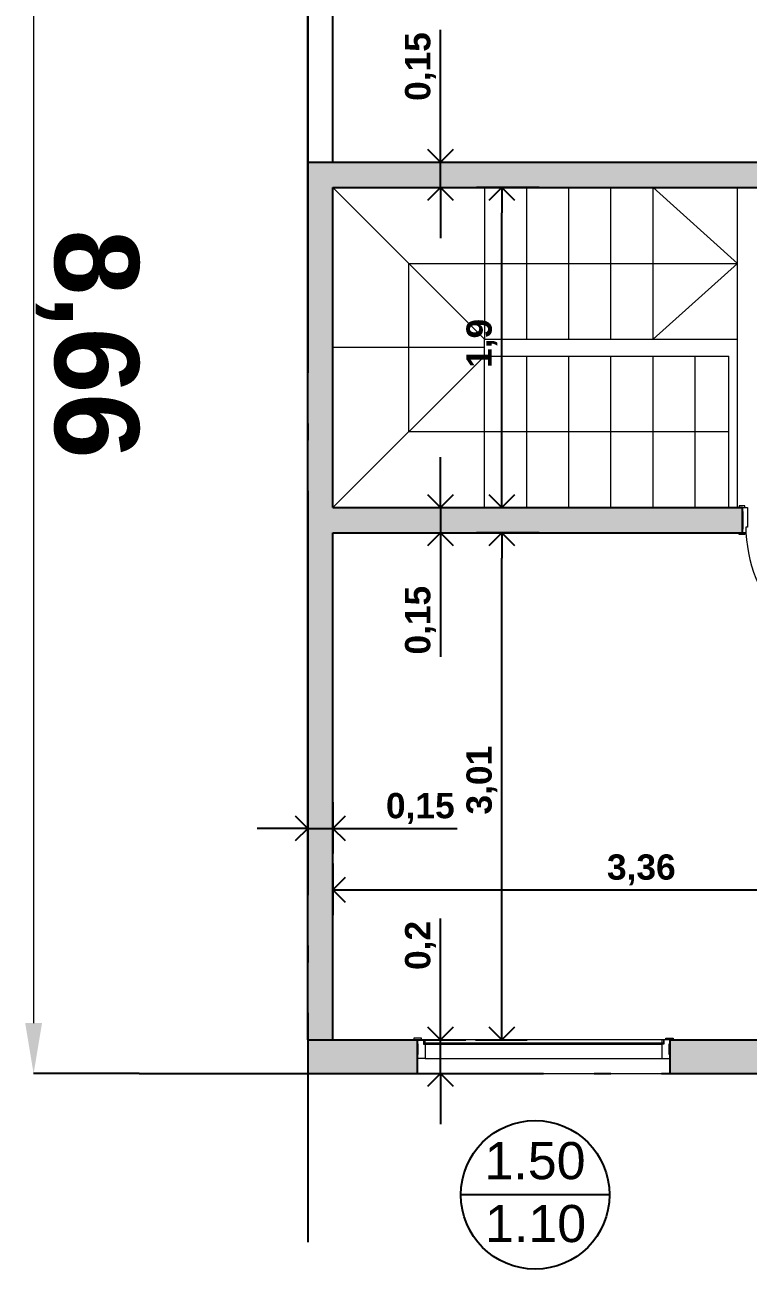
# Model space of a CAD drawing. Header units: millimetres. Extents: x 1515.3 to 1542.6, y 1481.1 to 1546.5.
# Drawn here: x 1527.37 to 1531.66, y 1534.43 to 1541.82 of the extents above; entities that cross this region are included whole.
import ezdxf
from ezdxf.enums import TextEntityAlignment as Align

# ---------------------------------------------------------------- set-up
doc = ezdxf.new("R2010")
doc.units = ezdxf.units.MM
doc.linetypes.add('ACAD_ISO04W100', pattern=[30, 24, -3, 0, -3])
for name, color, linetype in [('0-Límites', 2, 'Continuous'), ('6-Ejes Mampostería', 7, 'Continuous'), ('6-Muro 15', 160, 'Continuous'), ('6-Muro 30', 10, 'Continuous'), ('6-Revoques', 7, 'Continuous'), ('7-Nomen. Carpintería', 7, 'Continuous')]:
    doc.layers.add(name, color=color, linetype=linetype)
for name, color, linetype, lineweight in [('7-Puertas', 7, 'Continuous', 0), ('7-Ventanas', 7, 'Continuous', 0), ('cotas', 104, 'Continuous', 18), ('madera', 35, 'Continuous', 18)]:
    doc.layers.add(name, color=color, linetype=linetype, lineweight=lineweight)
doc.styles.add('ARIAL', font='ARIAL.TTF')
doc.styles.add('SANSSERIFBOLD', font='sasb____.pfb')
doc.styles.get("Standard").update_dxf_attribs({"font": 'ARIAL.TTF'})
doc.dimstyles.new('cota de flecha 1en100', dxfattribs={"dimtxt": 0.18, "dimasz": 0.15, "dimexe": 0.15, "dimexo": 0, "dimgap": 0.025, "dimtad": 1, "dimtxsty": 'SANSSERIFBOLD', "dimblk": 'OPEN90', "dimcen": 0.3, "dimadec": 0, "dimazin": 0, "dimtfac": 1, "dimtmove": 0, "dimatfit": 3, "dimldrblk": 'OPEN90', "dimfxl": 0, "dimarcsym": 0})
doc.dimstyles.new('ISO-25', dxfattribs={"dimtxt": 2.5, "dimasz": 2.5, "dimexe": 1.25, "dimexo": 0.625, "dimtad": 1, "dimtxsty": 'Standard', "dimcen": 2.5, "dimadec": 0, "dimazin": 0, "dimtfac": 1, "dimtmove": 0, "dimatfit": 3, "dimfxl": 0, "dimarcsym": 0})

# ---------------------------------------------------------------- blocks, each defined once
blk = doc.blocks.new('*D30')
at = {"layer": 'cotas', "color": 0, "linetype": 'Continuous', "lineweight": -2}
for p, q in [((1528.0449, 1544.2524), (1527.4161, 1544.2522)), ((1528.0449, 1535.5924), (1527.4179, 1535.5922))]:
    blk.add_line(p, q, dxfattribs=at)
at = {"layer": 'cotas', "color": 0, "linetype": 'Continuous', "lineweight": 9}
blk.add_line((1527.4161, 1543.9522), (1527.4179, 1535.8922), dxfattribs=at)
at = {"layer": 'cotas', "color": 0, "linetype": 'Continuous'}
for points in [[(1527.4661, 1543.9522), (1527.3661, 1543.9522), (1527.4161, 1544.2522)], [(1527.4679, 1535.8922), (1527.3679, 1535.8922), (1527.4179, 1535.5922)]]:
    blk.add_solid(points, dxfattribs=at)
at = {"layer": 'cotas', "linetype": 'Continuous', "insert": (1527.737, 1539.9225), "char_height": 0.5, "attachment_point": 5, "rotation": 270.01242, "style": 'SANSSERIFBOLD'}
blk.add_mtext('8,66', dxfattribs=at)
blk = doc.blocks.new('_Open90')
at = {"color": 0, "linetype": 'ByBlock', "lineweight": -2}
for p, q in [((-0.5, 0.5), (0, 0)), ((0, 0), (-1, 0)), ((0, 0), (-0.5, -0.5))]:
    blk.add_line(p, q, dxfattribs=at)
blk = doc.blocks.new('*D32')
at = {"layer": '6-Ejes Mampostería', "color": 0, "lineweight": -2}
for p, q in [((1532.5549, 1536.8581), (1532.5549, 1536.534)), ((1529.1949, 1536.8392), (1529.1949, 1536.534)), ((1529.3449, 1536.684), (1532.4049, 1536.684))]:
    blk.add_line(p, q, dxfattribs=at)
at = {"layer": '6-Ejes Mampostería', "color": 0, "lineweight": -2, "xscale": 0.15, "yscale": 0.15, "zscale": 0.15, "rotation": 180}
blk.add_blockref('_Open90', (1529.1949, 1536.684), dxfattribs=at)
at = {"layer": '6-Ejes Mampostería', "color": 0, "lineweight": -2, "xscale": 0.15, "yscale": 0.15, "zscale": 0.15}
blk.add_blockref('_Open90', (1532.5549, 1536.684), dxfattribs=at)
at = {"layer": '6-Ejes Mampostería', "color": 0, "insert": (1531.0249, 1536.802), "char_height": 0.15, "attachment_point": 5, "style": 'SANSSERIFBOLD'}
blk.add_mtext('3,36', dxfattribs=at)
blk = doc.blocks.new('*D41')
at = {"layer": '6-Ejes Mampostería', "color": 0, "lineweight": -2}
for p, q in [((1529.0449, 1537.2225), (1529.0449, 1536.8984)), ((1529.1949, 1537.2036), (1529.1949, 1536.8984)), ((1528.8949, 1537.0484), (1528.7449, 1537.0484)), ((1529.0449, 1537.0484), (1529.1949, 1537.0484)), ((1529.3449, 1537.0484), (1529.9315, 1537.0484))]:
    blk.add_line(p, q, dxfattribs=at)
at = {"layer": '6-Ejes Mampostería', "color": 0, "lineweight": -2, "xscale": 0.15, "yscale": 0.15, "zscale": 0.15}
blk.add_blockref('_Open90', (1529.0449, 1537.0484), dxfattribs=at)
at = {"layer": '6-Ejes Mampostería', "color": 0, "lineweight": -2, "xscale": 0.15, "yscale": 0.15, "zscale": 0.15, "rotation": 180}
blk.add_blockref('_Open90', (1529.1949, 1537.0484), dxfattribs=at)
at = {"layer": '6-Ejes Mampostería', "color": 0, "insert": (1529.7132, 1537.1664), "char_height": 0.15, "attachment_point": 5, "style": 'SANSSERIFBOLD'}
blk.add_mtext('0,15', dxfattribs=at)
blk = doc.blocks.new('*D51')
at = {"layer": '6-Ejes Mampostería', "color": 0, "lineweight": -2}
for p, q in [((1530.4182, 1538.8024), (1530.0468, 1538.8024)), ((1530.1968, 1535.9424), (1530.1968, 1538.6524)), ((1530.0416, 1535.7924), (1530.3468, 1535.7924))]:
    blk.add_line(p, q, dxfattribs=at)
at = {"layer": '6-Ejes Mampostería', "color": 0, "lineweight": -2, "xscale": 0.15, "yscale": 0.15, "zscale": 0.15}
for p, rotation in [((1530.1968, 1538.8024), 90), ((1530.1968, 1535.7924), 270)]:
    blk.add_blockref('_Open90', p, dxfattribs=dict(at, rotation=rotation))
at = {"layer": '6-Ejes Mampostería', "color": 0, "insert": (1530.0788, 1537.3344), "char_height": 0.15, "attachment_point": 5, "rotation": 90, "style": 'SANSSERIFBOLD'}
blk.add_mtext('3,01', dxfattribs=at)
blk = doc.blocks.new('*D52')
at = {"layer": '6-Ejes Mampostería', "color": 0, "lineweight": -2}
for p, q in [((1530.4182, 1540.8524), (1530.0468, 1540.8524)), ((1530.1968, 1539.1024), (1530.1968, 1540.7024)), ((1529.8943, 1538.9524), (1530.3468, 1538.9524))]:
    blk.add_line(p, q, dxfattribs=at)
at = {"layer": '6-Ejes Mampostería', "color": 0, "lineweight": -2, "xscale": 0.15, "yscale": 0.15, "zscale": 0.15}
for p, rotation in [((1530.1968, 1540.8524), 90), ((1530.1968, 1538.9524), 270)]:
    blk.add_blockref('_Open90', p, dxfattribs=dict(at, rotation=rotation))
at = {"layer": '6-Ejes Mampostería', "color": 0, "insert": (1530.0788, 1539.9274), "char_height": 0.15, "attachment_point": 5, "rotation": 90, "style": 'SANSSERIFBOLD'}
blk.add_mtext('1,9', dxfattribs=at)
blk = doc.blocks.new('*D53')
at = {"layer": '6-Ejes Mampostería', "color": 0, "lineweight": -2}
for p, q in [((1529.8324, 1535.9424), (1529.8324, 1536.5141)), ((1529.6772, 1535.7924), (1529.9824, 1535.7924)), ((1529.8324, 1535.5924), (1529.8324, 1535.7924)), ((1529.6583, 1535.5924), (1529.9824, 1535.5924)), ((1529.8324, 1535.4424), (1529.8324, 1535.2924))]:
    blk.add_line(p, q, dxfattribs=at)
at = {"layer": '6-Ejes Mampostería', "color": 0, "lineweight": -2, "xscale": 0.15, "yscale": 0.15, "zscale": 0.15}
for p, rotation in [((1529.8324, 1535.7924), 270), ((1529.8324, 1535.5924), 90)]:
    blk.add_blockref('_Open90', p, dxfattribs=dict(at, rotation=rotation))
at = {"layer": '6-Ejes Mampostería', "color": 0, "insert": (1529.7144, 1536.3534), "char_height": 0.15, "attachment_point": 5, "rotation": 90, "style": 'SANSSERIFBOLD'}
blk.add_mtext('0,2', dxfattribs=at)
blk = doc.blocks.new('*D54')
at = {"layer": '6-Ejes Mampostería', "color": 0, "lineweight": -2}
for p, q in [((1529.8324, 1539.1024), (1529.8324, 1539.2524)), ((1529.6772, 1538.9524), (1529.9824, 1538.9524)), ((1529.8324, 1538.9524), (1529.8324, 1538.8024)), ((1529.6583, 1538.8024), (1529.9824, 1538.8024)), ((1529.8324, 1538.6524), (1529.8324, 1538.0657))]:
    blk.add_line(p, q, dxfattribs=at)
at = {"layer": '6-Ejes Mampostería', "color": 0, "lineweight": -2, "xscale": 0.15, "yscale": 0.15, "zscale": 0.15}
for p, rotation in [((1529.8324, 1538.9524), 270), ((1529.8324, 1538.8024), 90)]:
    blk.add_blockref('_Open90', p, dxfattribs=dict(at, rotation=rotation))
at = {"layer": '6-Ejes Mampostería', "color": 0, "insert": (1529.7144, 1538.2841), "char_height": 0.15, "attachment_point": 5, "rotation": 90, "style": 'SANSSERIFBOLD'}
blk.add_mtext('0,15', dxfattribs=at)
blk = doc.blocks.new('*D55')
at = {"layer": '6-Ejes Mampostería', "color": 0, "lineweight": -2}
for p, q in [((1529.8324, 1541.1524), (1529.8324, 1541.789)), ((1529.6772, 1541.0024), (1529.9824, 1541.0024)), ((1529.8324, 1540.8524), (1529.8324, 1541.0024)), ((1529.6583, 1540.8524), (1529.9824, 1540.8524)), ((1529.8324, 1540.7024), (1529.8324, 1540.5524))]:
    blk.add_line(p, q, dxfattribs=at)
at = {"layer": '6-Ejes Mampostería', "color": 0, "lineweight": -2, "xscale": 0.15, "yscale": 0.15, "zscale": 0.15}
for p, rotation in [((1529.8324, 1541.0024), 270), ((1529.8324, 1540.8524), 90)]:
    blk.add_blockref('_Open90', p, dxfattribs=dict(at, rotation=rotation))
at = {"layer": '6-Ejes Mampostería', "color": 0, "insert": (1529.7144, 1541.5707), "char_height": 0.15, "attachment_point": 5, "rotation": 90, "style": 'SANSSERIFBOLD'}
blk.add_mtext('0,15', dxfattribs=at)

msp = doc.modelspace()

# ---------------------------------------------------------------- hatches: boundary and pattern name
at = {"layer": '6-Muro 15'}
h = msp.add_hatch(dxfattribs=at)
h.set_pattern_fill('DOTS', color=256, scale=0.005, style=0)
h.set_pattern_definition([(0, (-889.1282435, 156.3702736), (0.00396875, 0.0079375), [0, -0.0079375])])
h.paths.add_polyline_path([(1529.0449, 1541.0024), (1529.0449, 1535.7924), (1529.1949, 1535.7924), (1529.1949, 1538.8024), (1531.6249, 1538.8024), (1531.6249, 1538.9524), (1529.1949, 1538.9524), (1529.1949, 1540.8524), (1532.2149, 1540.8524), (1532.2149, 1541.0024)])
h.paths.add_polyline_path([(1533.1449, 1541.0024), (1533.0949, 1541.0024), (1533.0949, 1540.8524), (1533.1449, 1540.8524)])
h.paths.add_polyline_path([(1532.5049, 1538.8024), (1532.5549, 1538.8024), (1532.5549, 1538.9524), (1532.5049, 1538.9524)])
at = {"layer": '6-Muro 30'}
h = msp.add_hatch(dxfattribs=at)
h.set_pattern_fill('DOTS', color=256, scale=0.0125, style=0)
h.set_pattern_definition([(0, (-2040.129378, -198.48109), (0.009921875, 0.01984375), [0, -0.01984375])])
h.paths.add_polyline_path([(1529.6949, 1535.7924), (1529.0449, 1535.7924), (1529.0449, 1535.5924), (1529.6949, 1535.5924)])
h.paths.add_polyline_path([(1533.0049, 1535.7924), (1531.1949, 1535.7924), (1531.1949, 1535.5924), (1533.0049, 1535.5924)])
h.paths.add_polyline_path([(1538.2549, 1535.7924), (1533.8049, 1535.7924), (1533.8049, 1535.5924), (1538.2549, 1535.5924)])
h.paths.add_polyline_path([(1541.0547, 1540.1024), (1539.7549, 1540.1024), (1539.7549, 1539.9024), (1540.8949, 1539.9024), (1540.8949, 1535.7924), (1539.7549, 1535.7924), (1539.7549, 1535.5924), (1541.0449, 1535.5924)])
h.paths.add_polyline_path([(1541.1949, 1540.1024), (1541.0547, 1540.1024), (1541.0449, 1535.5924), (1541.1949, 1535.5924)])
h.paths.add_polyline_path([(1538.2549, 1540.1024), (1536.1049, 1540.1024), (1536.1049, 1539.9024), (1538.2549, 1539.9024)])
h.paths.add_polyline_path([(1535.3049, 1540.1024), (1533.3449, 1540.1024), (1533.3449, 1540.2024), (1533.1449, 1540.2024), (1533.1449, 1539.9024), (1535.3049, 1539.9024)])
h.paths.add_polyline_path([(1533.3449, 1541.0024), (1533.1449, 1541.0024), (1533.1449, 1540.7024), (1533.3449, 1540.7024)])

# ---------------------------------------------------------------- linework, layer by layer
at = {"layer": '0-Límites', "linetype": 'ACAD_ISO04W100', "ltscale": 0.1}
for p, q in [((1529.0449, 1545.2524), (1529.0449, 1534.5924)), ((1528.0449, 1535.5924), (1542.0449, 1535.5924))]:
    msp.add_line(p, q, dxfattribs=at)
at = {"layer": '6-Revoques'}
for p, q in [((1529.0449, 1535.7924), (1529.0449, 1544.1024)), ((1529.1949, 1541.0024), (1529.1949, 1544.1024)), ((1529.1949, 1538.9524), (1529.1949, 1540.8524)), ((1531.6249, 1538.8024), (1531.6249, 1538.9524)), ((1529.1949, 1535.7924), (1529.1949, 1538.8024)), ((1529.0449, 1535.7924), (1529.0449, 1535.5924)), ((1529.6949, 1535.7924), (1529.6949, 1535.5924)), ((1531.1949, 1535.7924), (1531.1949, 1535.5924)), ((1529.0449, 1535.5924), (1529.6949, 1535.5924)), ((1531.1949, 1535.5924), (1533.0049, 1535.5924))]:
    msp.add_line(p, q, dxfattribs=at)
at = {"layer": '6-Revoques', "linetype": 'Continuous', "ltscale": 0.1}
for p, q in [((1529.0449, 1541.0024), (1532.2149, 1541.0024)), ((1529.1949, 1540.8524), (1532.2149, 1540.8524)), ((1529.1949, 1538.9524), (1531.6249, 1538.9524)), ((1529.1949, 1538.8024), (1531.6249, 1538.8024)), ((1529.0449, 1535.7924), (1529.6949, 1535.7924)), ((1531.1949, 1535.7924), (1533.0049, 1535.7924))]:
    msp.add_line(p, q, dxfattribs=at)
at = {"layer": '7-Nomen. Carpintería', "color": 1}
msp.add_line((1530.836, 1534.873), (1529.9537, 1534.873), dxfattribs=at)
at = {"layer": '7-Nomen. Carpintería', "color": 2}
msp.add_circle((1530.3949, 1534.873), 0.4411, dxfattribs=at)
at = {"layer": '7-Puertas', "color": 2}
for points in [[(1531.6049, 1538.9535), (1531.6398, 1538.9535), (1531.6398, 1538.9631), (1531.6049, 1538.9631), (1531.6049, 1538.9535)], [(1531.6461, 1538.8024), (1531.6461, 1538.8024), (1531.6461, 1538.8024), (1531.6249, 1538.8024), (1531.6249, 1538.8249), (1531.6297, 1538.8249), (1531.6297, 1538.9299), (1531.6249, 1538.9299), (1531.6249, 1538.9524), (1531.6249, 1538.9524), (1531.6561, 1538.9524), (1531.6561, 1538.9524), (1531.6561, 1538.9524), (1531.6561, 1538.9524), (1531.6561, 1538.8367), (1531.6561, 1538.8367), (1531.6561, 1538.8367), (1531.6461, 1538.8367), (1531.6461, 1538.8024)], [(1531.6049, 1538.8016), (1531.6398, 1538.8016), (1531.6398, 1538.792), (1531.6049, 1538.792), (1531.6049, 1538.8016)]]:
    msp.add_lwpolyline(points, dxfattribs=at)
at = {"layer": '7-Puertas', "color": 251}
msp.add_arc((1532.4923, 1538.8489), 0.8475, 183.15011, 266.91928, dxfattribs=at)
at = {"layer": '7-Ventanas', "color": 1}
for p, q in [((1529.734, 1535.7689), (1529.734, 1535.7739)), ((1531.1457, 1535.7739), (1529.744, 1535.7739)), ((1531.1457, 1535.7689), (1529.744, 1535.7689)), ((1531.1557, 1535.7689), (1531.1557, 1535.7739))]:
    msp.add_line(p, q, dxfattribs=at)
at = {"layer": '7-Ventanas'}
for p, q in [((1531.1477, 1535.7924), (1529.742, 1535.7924)), ((1529.742, 1535.6827), (1531.1477, 1535.6827))]:
    msp.add_line(p, q, dxfattribs=at)
at = {"layer": '7-Ventanas', "color": 251}
msp.add_line((1529.742, 1535.7758), (1531.1477, 1535.7758), dxfattribs=at)
at = {"layer": '7-Ventanas', "color": 252}
msp.add_line((1529.742, 1535.7675), (1531.1477, 1535.7675), dxfattribs=at)
at = {"layer": '7-Ventanas', "color": 7}
msp.add_line((1529.6949, 1535.5924), (1531.1949, 1535.5924), dxfattribs=at)
at = {"layer": '7-Ventanas', "color": 2}
for points in [[(1529.6749, 1535.7928), (1529.7198, 1535.7928), (1529.7198, 1535.8024), (1529.6749, 1535.8024), (1529.6749, 1535.7928)], [(1529.742, 1535.6827), (1529.742, 1535.6827), (1529.742, 1535.6827), (1529.6949, 1535.6827), (1529.6949, 1535.7052), (1529.6997, 1535.7052), (1529.6997, 1535.7699), (1529.6949, 1535.7699), (1529.6949, 1535.7924), (1529.6949, 1535.7924), (1529.732, 1535.7924), (1529.732, 1535.7924), (1529.732, 1535.7924), (1529.732, 1535.7924), (1529.732, 1535.7675), (1529.742, 1535.7675), (1529.742, 1535.7675), (1529.742, 1535.7675), (1529.742, 1535.6827)], [(1531.1477, 1535.6827), (1531.1477, 1535.6827), (1531.1477, 1535.6827), (1531.1949, 1535.6827), (1531.1949, 1535.7052), (1531.19, 1535.7052), (1531.19, 1535.7699), (1531.1949, 1535.7699), (1531.1949, 1535.7924), (1531.1949, 1535.7924), (1531.1577, 1535.7924), (1531.1577, 1535.7924), (1531.1577, 1535.7924), (1531.1577, 1535.7924), (1531.1577, 1535.7675), (1531.1477, 1535.7675), (1531.1477, 1535.7675), (1531.1477, 1535.7675), (1531.1477, 1535.6827)], [(1531.2149, 1535.7928), (1531.1699, 1535.7928), (1531.1699, 1535.8024), (1531.2149, 1535.8024), (1531.2149, 1535.7928)]]:
    msp.add_lwpolyline(points, dxfattribs=at)
for points in [[(1529.742, 1535.7924), (1529.732, 1535.7924), (1529.732, 1535.7758), (1529.742, 1535.7758)], [(1531.1577, 1535.7924), (1531.1477, 1535.7924), (1531.1477, 1535.7758), (1531.1577, 1535.7758)]]:
    msp.add_lwpolyline(points, close=True, dxfattribs=at)
at = {"layer": '7-Ventanas', "color": 1}
for points in [[(1529.744, 1535.7689), (1529.734, 1535.7689), (1529.734, 1535.7739), (1529.744, 1535.7739)], [(1531.1457, 1535.7689), (1531.1557, 1535.7689), (1531.1557, 1535.7739), (1531.1457, 1535.7739)]]:
    msp.add_lwpolyline(points, dxfattribs=at)
at = {"layer": 'madera'}
for p, q in [((1529.1949, 1540.8524), (1530.0949, 1539.9524)), ((1530.0949, 1540.8524), (1530.0949, 1539.9524)), ((1530.3449, 1539.9524), (1530.3449, 1540.8524)), ((1530.5949, 1539.9524), (1530.5949, 1540.8524)), ((1530.8449, 1539.9524), (1530.8449, 1540.8524)), ((1531.0949, 1539.9524), (1531.0949, 1540.8524)), ((1531.0949, 1540.8524), (1531.5949, 1540.4024)), ((1531.5949, 1539.9524), (1531.5949, 1540.8524)), ((1529.6449, 1539.4024), (1529.6449, 1540.4024)), ((1529.6449, 1540.4024), (1531.5949, 1540.4024)), ((1531.5949, 1540.4024), (1531.0949, 1539.9524)), ((1530.0949, 1539.8524), (1530.0949, 1539.9524)), ((1531.5949, 1538.9524), (1531.5949, 1539.9524)), ((1530.0949, 1539.9024), (1529.1949, 1539.9024)), ((1529.1949, 1538.9524), (1530.0949, 1539.8524)), ((1530.0949, 1538.9524), (1530.0949, 1539.8524)), ((1530.3449, 1538.9524), (1530.3449, 1539.8524)), ((1530.5949, 1538.9524), (1530.5949, 1539.8524)), ((1530.8449, 1538.9524), (1530.8449, 1539.8524)), ((1531.0949, 1538.9524), (1531.0949, 1539.8524)), ((1531.3449, 1538.9524), (1531.3449, 1539.8524)), ((1531.5449, 1538.9524), (1531.5449, 1539.8524)), ((1531.5449, 1539.4024), (1529.6449, 1539.4024))]:
    msp.add_line(p, q, dxfattribs=at)
at = {"layer": 'madera', "linetype": 'Continuous', "ltscale": 0.1}
for p, q in [((1530.0949, 1539.9524), (1531.5949, 1539.9524)), ((1530.0949, 1539.8524), (1531.5449, 1539.8524))]:
    msp.add_line(p, q, dxfattribs=at)

# ---------------------------------------------------------------- texts
at = {"layer": '7-Nomen. Carpintería', "color": 1, "style": 'ARIAL', "flags": 4}
for tag, p in [('1.50', (1530.3942, 1535.0759)), ('1.10', (1530.3977, 1534.7024))]:
    msp.add_attdef(tag, text='P1', height=0.22055, dxfattribs=at).set_placement(p, align=Align.MIDDLE_CENTER)

# ---------------------------------------------------------------- dimensions: what is measured, and where the dimension line sits
at = {"layer": '6-Ejes Mampostería'}
for base, p1, p2, picture, middle in [((1529.8324, 1540.8524), (1529.6772, 1541.0024), (1529.6583, 1540.8524), '*D55', (1529.8324, 1541.5707)), ((1530.1968, 1540.8524), (1529.8943, 1538.9524), (1530.4182, 1540.8524), '*D52', (1530.1968, 1539.9274)), ((1529.8324, 1538.8024), (1529.6772, 1538.9524), (1529.6583, 1538.8024), '*D54', (1529.8324, 1538.2841)), ((1530.1968, 1538.8024), (1530.0416, 1535.7924), (1530.4182, 1538.8024), '*D51', (1530.1968, 1537.3344)), ((1529.8324, 1535.5924), (1529.6772, 1535.7924), (1529.6583, 1535.5924), '*D53', (1529.8324, 1536.3534))]:
    dim = msp.add_linear_dim(base=base, p1=p1, p2=p2, angle=90, dimstyle='cota de flecha 1en100', override={"dimtxt": 0.15, "dimdec": 2}, dxfattribs=at)
    dim.commit()
    dim.dimension.update_dxf_attribs({"geometry": picture, "text_midpoint": middle, "dimtype": 160})
for base, p1, p2, picture, middle in [((1529.0449, 1537.0484), (1529.1949, 1537.2036), (1529.0449, 1537.2225), '*D41', (1529.7132, 1537.0484)), ((1532.5549, 1536.684), (1529.1949, 1536.8392), (1532.5549, 1536.8581), '*D32', (1531.0249, 1536.684))]:
    dim = msp.add_linear_dim(base=base, p1=p1, p2=p2, dimstyle='cota de flecha 1en100', override={"dimtxt": 0.15, "dimdec": 2}, dxfattribs=at)
    dim.commit()
    dim.dimension.update_dxf_attribs({"geometry": picture, "text_midpoint": middle, "dimtype": 160})
at = {"layer": 'cotas', "linetype": 'Continuous'}
dim = msp.add_linear_dim(base=(1527.4179, 1535.5922), p1=(1528.0449, 1544.2524), p2=(1528.0449, 1535.5924), angle=90.01242, dimstyle='ISO-25', override={"dimtxt": 0.5, "dimasz": 0.3, "dimexe": 0, "dimexo": 0, "dimgap": 0.01, "dimzin": 0, "dimtxsty": 'SANSSERIFBOLD', "dimclrt": 256, "dimlwd": 9}, dxfattribs=at)
dim.commit()
dim.dimension.update_dxf_attribs({"geometry": '*D30', "text_midpoint": (1527.417, 1539.9224), "dimtype": 160})

doc.saveas('drawing.dxf')
